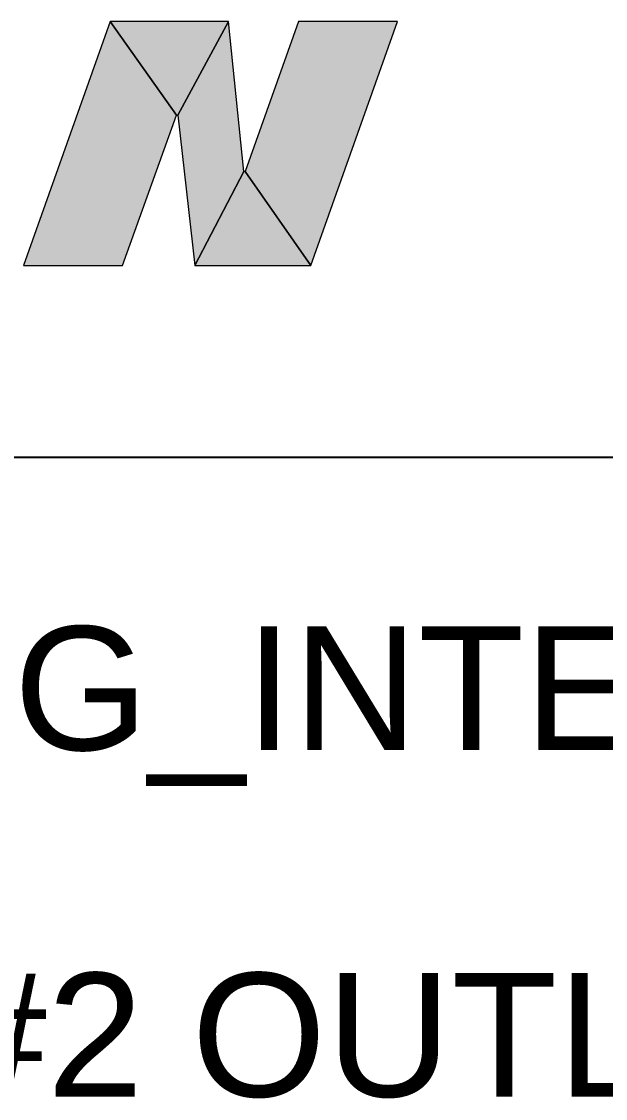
# Model space of a CAD drawing. Header units: inches. Extents: x 0 to 841, y 0 to 594.
# Drawn here: x 748.1 to 759.89, y 45.96 to 67.72 of the extents above; entities that cross this region are included whole.
import ezdxf

# ---------------------------------------------------------------- set-up
doc = ezdxf.new("R2010")
doc.units = ezdxf.units.IN
doc.header["$MEASUREMENT"] = 0
for name, color, linetype in [('BG 0', 7, 'Continuous'), ('BG Border', 7, 'Continuous'), ('FRAME', 7, 'Continuous')]:
    doc.layers.add(name, color=color, linetype=linetype)
doc.styles.add('Arial', font='arial.ttf')

msp = doc.modelspace()

# ---------------------------------------------------------------- hatches: boundary and pattern name
at = {"layer": 'BG 0', "linetype": 'Continuous'}
for points in [[(749.888, 67.716), (748.135, 62.786), (750.139, 62.786), (751.229, 65.827)], [(752.279, 67.716), (749.888, 67.716), (751.229, 65.827), (751.252, 65.827)], [(752.279, 67.716), (751.252, 65.827), (751.598, 62.786), (752.588, 64.684)], [(753.943, 62.786), (755.696, 67.716), (753.694, 67.716), (752.615, 64.684)], [(753.943, 62.786), (752.615, 64.684), (752.588, 64.684), (751.598, 62.786)]]:
    msp.add_hatch(color=7, dxfattribs=at).paths.add_polyline_path(points)

# ---------------------------------------------------------------- linework, layer by layer
at = {"layer": 'BG 0', "color": 7, "linetype": 'Continuous', "lineweight": 5}
for points in [[(749.888, 67.716), (748.135, 62.786), (750.139, 62.786), (751.229, 65.827)], [(752.279, 67.716), (749.888, 67.716), (751.229, 65.827), (751.252, 65.827)], [(752.279, 67.716), (751.252, 65.827), (751.598, 62.786), (752.588, 64.684)], [(753.943, 62.786), (755.696, 67.716), (753.694, 67.716), (752.615, 64.684)], [(753.943, 62.786), (752.615, 64.684), (752.588, 64.684), (751.598, 62.786)]]:
    msp.add_lwpolyline(points, close=True, dxfattribs=at)
at = {"layer": 'BG Border', "color": 7, "linetype": 'Continuous', "lineweight": 25}
msp.add_line((827, 58.91), (677, 58.91), dxfattribs=at)

# ---------------------------------------------------------------- texts
at = {"layer": 'FRAME', "color": 2, "style": 'Arial'}
for s, width, p in [('GT_ISOMETRIC DRAWING_INTERCONNECTING', 1.0028, (706.5, 53)), ('FUEL GAS HEATER #2 OUTLET HEADER', 1.002638, (713.2, 46))]:
    msp.add_text(s, height=2.5, dxfattribs=dict(at, width=width)).set_placement(p)

doc.saveas('drawing.dxf')
